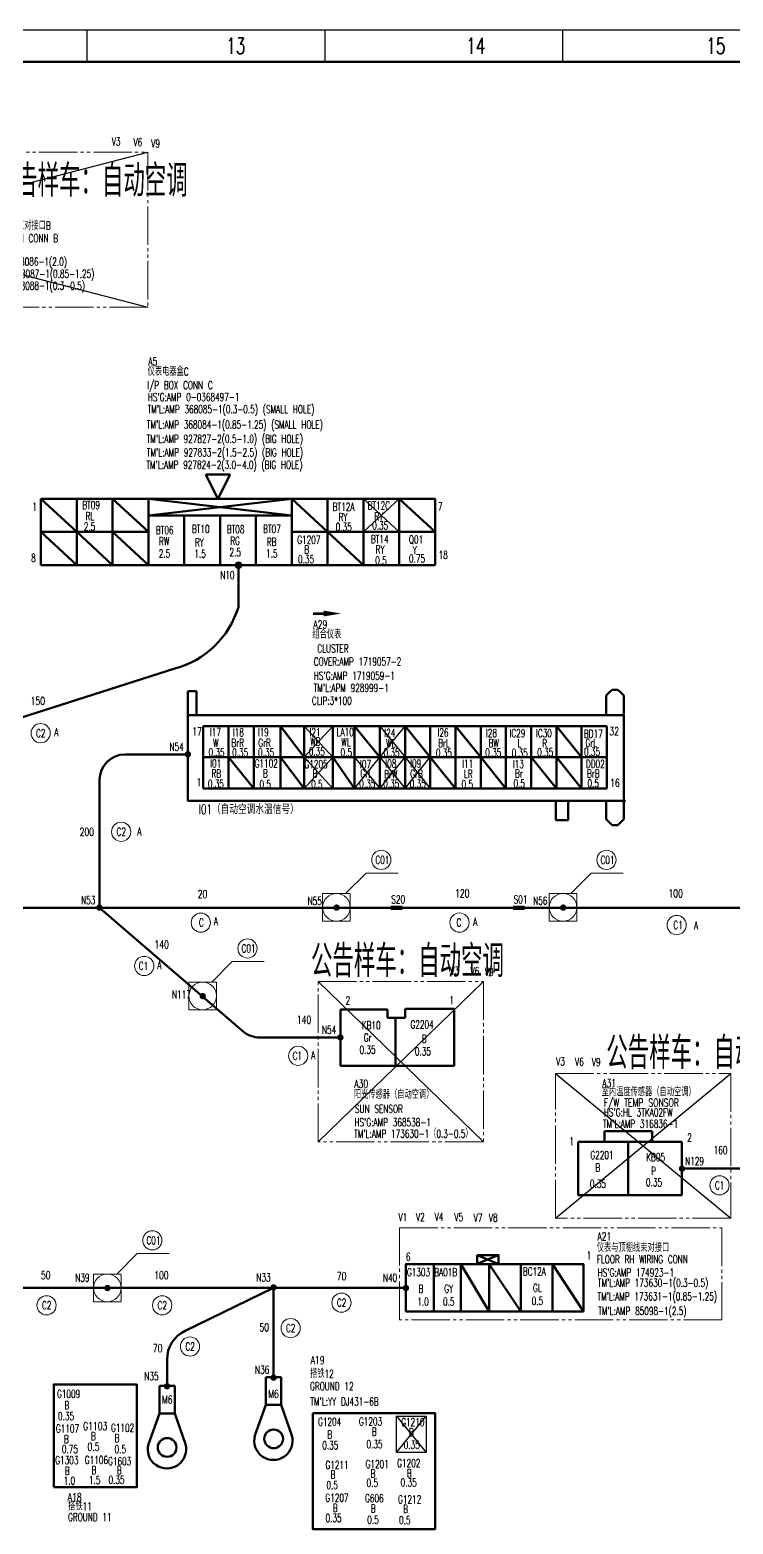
# Model space of a CAD drawing. Header units: millimetres. Extents: x 2201 to 4580, y 154 to 995.
# Drawn here: x 3075 to 3294.8, y 528.1 to 994.9 of the extents above; entities that cross this region are included whole.
import ezdxf
from ezdxf.enums import TextEntityAlignment as Align

# ---------------------------------------------------------------- set-up
doc = ezdxf.new("R2010")
doc.units = ezdxf.units.MM
doc.linetypes.add('PHANTOM', pattern=[17, 12, -1, 1, -1, 1, -1])
for name, color, linetype, lineweight in [('0Filament', 7, 'Continuous', 20), ('2FRAME', 2, 'Continuous', 70), ('4CONTOUR', 4, 'Continuous', 50), ('5PHANTOM', 6, 'PHANTOM', 20)]:
    doc.layers.add(name, color=color, linetype=linetype, lineweight=lineweight)
doc.layers.add('2FRAM', color=2, linetype='Continuous')
doc.styles.add('HZ', font='TXT', dxfattribs={"width": 0.7, "height": 4, "bigfont": 'HZTXT'})

msp = doc.modelspace()

# ---------------------------------------------------------------- hatches: boundary and pattern name
at = {"layer": '0Filament'}
h = msp.add_hatch(color=256, dxfattribs=at)
edge = h.paths.add_edge_path()
edge.add_arc((3140.22, 827.66), 1, 0, 360)
for points in [[(3166.89, 812.89), (3163.48, 812.89), (3163.48, 812.11), (3166.89, 812.11)], [(3187.77, 721.26), (3191.46, 721.26), (3191.46, 719.95), (3187.77, 719.95)], [(3226.01, 721.26), (3229.7, 721.26), (3229.7, 719.95), (3226.01, 719.95)]]:
    msp.add_hatch(color=256, dxfattribs=at).paths.add_polyline_path(points)
h = msp.add_hatch(color=256, dxfattribs=at)
edge = h.paths.add_edge_path()
edge.add_arc((3124.41, 768.57), 1, 0, 360)
h = msp.add_hatch(color=256, dxfattribs=at)
edge = h.paths.add_edge_path()
edge.add_arc((3096.79, 720.68), 1, 0, 360)
h = msp.add_hatch(color=256, dxfattribs=at)
edge = h.paths.add_edge_path()
edge.add_arc((3170.88, 720.68), 1, 0, 360)
h = msp.add_hatch(color=256, dxfattribs=at)
edge = h.paths.add_edge_path()
edge.add_arc((3241.7, 720.68), 1, 0, 360)
h = msp.add_hatch(color=256, dxfattribs=at)
edge = h.paths.add_edge_path()
edge.add_arc((3129.06, 693.02), 1, 0, 360)
h = msp.add_hatch(color=256, dxfattribs=at)
edge = h.paths.add_edge_path()
edge.add_arc((3172.08, 680.11), 1, 0, 360)
h = msp.add_hatch(color=256, dxfattribs=at)
edge = h.paths.add_edge_path()
edge.add_arc((3278.83, 639.12), 1, 0, 360)
h = msp.add_hatch(color=256, dxfattribs=at)
edge = h.paths.add_edge_path()
edge.add_arc((3099.28, 601.82), 1, 0, 360)
h = msp.add_hatch(color=256, dxfattribs=at)
edge = h.paths.add_edge_path()
edge.add_arc((3151.19, 602.03), 1, 0, 360)
h = msp.add_hatch(color=256, dxfattribs=at)
edge = h.paths.add_edge_path()
edge.add_arc((3192.54, 601.82), 1, 0, 360)
h = msp.add_hatch(color=256, dxfattribs=at)
edge = h.paths.add_edge_path()
edge.add_arc((3151.18, 573.83), 1, 180, 540)
h = msp.add_hatch(color=256, dxfattribs=at)
edge = h.paths.add_edge_path()
edge.add_arc((3117.89, 571.15), 1, 180, 540)

# ---------------------------------------------------------------- linework, layer by layer
for p, q in [((2201.11, 994.87), (3390.11, 994.87)), ((3092.86, 994.87), (3092.86, 984.87)), ((3167.17, 994.87), (3167.17, 984.87)), ((3241.48, 994.87), (3241.48, 984.87))]:
    msp.add_line(p, q)
for p, q in [((3166.89, 812.8), (3166.89, 812.8)), ((3166.89, 812.8), (3166.89, 812.05)), ((3166.89, 812.05), (3166.89, 812.8)), ((3166.89, 812.05), (3166.89, 812.05)), ((3173.72, 725.07), (3180.1, 731.45)), ((3180.1, 731.45), (3190.1, 731.45)), ((3244.08, 725.07), (3250.47, 731.45)), ((3250.47, 731.45), (3260.47, 731.45)), ((3166.52, 716.43), (3166.52, 725.07)), ((3166.52, 725.07), (3175.16, 725.07)), ((3175.16, 725.07), (3175.16, 716.43)), ((3237.34, 716.43), (3237.34, 725.07)), ((3237.34, 725.07), (3245.98, 725.07)), ((3245.98, 725.07), (3245.98, 716.43)), ((3175.16, 716.43), (3166.52, 716.43)), ((3245.98, 716.43), (3237.34, 716.43)), ((3131.9, 697.41), (3138.28, 703.79)), ((3138.28, 703.79), (3148.28, 703.79)), ((3124.7, 688.77), (3124.7, 697.41)), ((3124.7, 697.41), (3133.34, 697.41)), ((3133.34, 697.41), (3133.34, 688.77)), ((3133.34, 688.77), (3124.7, 688.77)), ((3102.19, 606.21), (3108.58, 612.6)), ((3108.58, 612.6), (3118.58, 612.6)), ((3094.92, 597.57), (3094.92, 606.21)), ((3094.92, 606.21), (3103.56, 606.21)), ((3103.56, 606.21), (3103.56, 597.57)), ((3103.56, 597.57), (3094.92, 597.57))]:
    msp.add_line(p, q, dxfattribs=at)
for centre, radius in [((3140.22, 827.66), 1), ((3140.22, 827.66), 1), ((3078.41, 775.17), 3), ((3103.57, 744.37), 3), ((3184.85, 735.57), 3), ((3255.21, 735.57), 3), ((3170.84, 720.75), 4.32), ((3241.66, 720.75), 4.32), ((3128.46, 715.98), 3), ((3209.29, 715.99), 3), ((3277.16, 715.22), 3), ((3143.03, 707.91), 3), ((3110.79, 702.45), 3), ((3129.02, 693.09), 4.32), ((3158.89, 674.38), 3), ((3290.54, 633.91), 3), ((3113.32, 616.72), 3), ((3099.24, 601.89), 4.32), ((3080.27, 596.43), 3), ((3116.38, 596.43), 3), ((3172.41, 597.26), 3), ((3156.52, 589.31), 3), ((3125.09, 583.56), 3)]:
    msp.add_circle(centre, radius, dxfattribs=at)
msp.add_solid([(3166.89, 813.44), (3172.29, 812.54), (3166.89, 811.64)], dxfattribs=at)
at = {"layer": '2FRAM', "linetype": 'ByBlock', "lineweight": 50}
msp.add_line((2211.11, 984.87), (4569.11, 984.87), dxfattribs=at)
at = {"layer": '2FRAME', "color": 1, "lineweight": -2}
for p, q in [((2924.89, 956.69), (3111.92, 908.3)), ((2924.89, 908.3), (3111.92, 956.69)), ((3179.28, 848.37), (3190.48, 838.03)), ((3179.28, 838.03), (3190.48, 848.37)), ((3160.74, 777.38), (3169.75, 767.62)), ((3160.74, 767.62), (3169.75, 777.38)), ((3184.39, 777.38), (3192.28, 767.62)), ((3184.39, 767.62), (3192.28, 777.38)), ((3160.74, 767.62), (3169.75, 757.86)), ((3160.74, 757.86), (3169.75, 767.62)), ((3176.51, 767.62), (3184.39, 757.86)), ((3176.51, 757.86), (3184.39, 767.62)), ((3184.39, 767.62), (3192.28, 757.86)), ((3184.39, 757.86), (3192.28, 767.62)), ((3192.28, 767.62), (3200.16, 757.86)), ((3192.28, 757.86), (3200.16, 767.62)), ((3165.14, 697.57), (3216.76, 647.51)), ((3165.14, 647.51), (3216.76, 697.57)), ((3239.28, 668.89), (3294.07, 623.65)), ((3239.28, 623.65), (3294.07, 668.89)), ((3189.64, 561.81), (3198.91, 550.45)), ((3189.64, 550.45), (3198.91, 561.81))]:
    msp.add_line(p, q, dxfattribs=at)
msp.add_lwpolyline([(3189.64, 561.81), (3198.91, 561.81), (3198.91, 550.45), (3189.64, 550.45)], close=True, dxfattribs=at)
at = {"layer": '4CONTOUR'}
for p, q in [((3129.98, 856.02), (3133.81, 848.37)), ((3129.98, 856.02), (3137.64, 856.02)), ((3133.81, 848.37), (3137.63, 856.02)), ((3078.48, 848.37), (3201.68, 848.37)), ((3078.48, 827.69), (3078.48, 848.37)), ((3078.48, 848.37), (3089.68, 838.03)), ((3089.68, 827.69), (3089.68, 848.37)), ((3100.88, 827.69), (3100.88, 848.37)), ((3100.88, 848.37), (3112.08, 838.03)), ((3156.88, 843.2), (3112.08, 848.37)), ((3112.08, 843.2), (3156.88, 848.37)), ((3112.08, 827.69), (3112.08, 848.37)), ((3156.88, 827.69), (3156.88, 848.37)), ((3156.88, 848.37), (3168.08, 838.03)), ((3168.08, 827.69), (3168.08, 848.37)), ((3179.28, 827.69), (3179.28, 848.37)), ((3190.48, 827.69), (3190.48, 848.37)), ((3190.48, 848.37), (3201.68, 838.03)), ((3201.68, 827.69), (3201.68, 848.37)), ((3078.48, 840.91), (3078.48, 835.15)), ((3112.08, 843.2), (3156.88, 843.2)), ((3123.28, 827.69), (3123.28, 843.2)), ((3134.48, 827.69), (3134.48, 843.2)), ((3145.68, 827.69), (3145.68, 843.2)), ((3078.48, 838.03), (3112.08, 838.03)), ((3078.48, 838.03), (3089.68, 827.69)), ((3089.68, 838.03), (3100.88, 827.69)), ((3100.88, 838.03), (3112.08, 827.69)), ((3156.88, 838.03), (3201.68, 838.03)), ((3168.08, 838.03), (3179.28, 827.69)), ((3078.48, 827.69), (3201.68, 827.69)), ((3140.21, 827.72), (3140.21, 814.57)), ((2885.64, 720.64), (3120.36, 795.36)), ((3124.36, 788.33), (3127.12, 788.33)), ((3124.36, 780.9), (3124.36, 788.33)), ((3127.12, 788.33), (3127.12, 780.9)), ((3255.17, 786.92), (3256.08, 787.83)), ((3255.17, 781.09), (3255.17, 786.92)), ((3256.08, 787.83), (3256.99, 788.74)), ((3256.99, 788.74), (3258.81, 788.74)), ((3258.81, 788.74), (3259.72, 787.83)), ((3259.72, 787.83), (3260.63, 786.92)), ((3260.63, 781.09), (3260.63, 786.92)), ((3260.6, 780.84), (3124.35, 780.84)), ((3124.42, 756.17), (3124.42, 780.9)), ((3260.67, 753.93), (3260.67, 780.9)), ((3137.09, 777.38), (3129.21, 777.38)), ((3129.21, 767.62), (3129.21, 777.38)), ((3144.98, 777.38), (3137.09, 777.38)), ((3137.09, 767.62), (3137.09, 777.38)), ((3137.09, 767.62), (3137.09, 777.38)), ((3152.86, 777.38), (3144.98, 777.38)), ((3144.98, 767.62), (3144.98, 777.38)), ((3144.98, 767.62), (3144.98, 777.38)), ((3160.74, 777.38), (3152.86, 777.38)), ((3153.39, 767.62), (3153.39, 777.38)), ((3153.39, 767.62), (3153.39, 777.38)), ((3153.39, 777.38), (3160.74, 767.62)), ((3168.63, 777.38), (3160.74, 777.38)), ((3160.74, 767.62), (3160.74, 777.38)), ((3160.74, 767.62), (3160.74, 777.38)), ((3176.51, 777.38), (3168.63, 777.38)), ((3169.75, 767.62), (3169.75, 777.38)), ((3169.75, 767.62), (3169.75, 777.38)), ((3184.39, 777.38), (3176.51, 777.38)), ((3176.51, 767.62), (3176.51, 777.38)), ((3176.51, 767.62), (3176.51, 777.38)), ((3176.51, 777.38), (3184.39, 767.62)), ((3192.28, 777.38), (3184.39, 777.38)), ((3184.39, 767.62), (3184.39, 777.38)), ((3184.39, 767.62), (3184.39, 777.38)), ((3200.16, 777.38), (3192.28, 777.38)), ((3192.28, 767.62), (3192.28, 777.38)), ((3192.28, 767.62), (3192.28, 777.38)), ((3192.28, 777.38), (3200.16, 767.62)), ((3208.04, 777.38), (3200.16, 777.38)), ((3200.16, 767.62), (3200.16, 777.38)), ((3200.16, 767.62), (3200.16, 777.38)), ((3215.92, 777.38), (3208.04, 777.38)), ((3208.04, 767.62), (3208.04, 777.38)), ((3208.04, 767.62), (3208.04, 777.38)), ((3208.04, 777.38), (3215.92, 767.62)), ((3223.81, 777.38), (3215.92, 777.38)), ((3215.92, 767.62), (3215.92, 777.38)), ((3215.92, 767.62), (3215.92, 777.38)), ((3231.69, 777.38), (3223.81, 777.38)), ((3223.81, 767.62), (3223.81, 777.38)), ((3223.81, 767.62), (3223.81, 777.38)), ((3239.57, 777.38), (3231.69, 777.38)), ((3231.69, 767.62), (3231.69, 777.38)), ((3231.69, 767.62), (3231.69, 777.38)), ((3247.46, 777.38), (3239.57, 777.38)), ((3239.57, 767.62), (3239.57, 777.38)), ((3239.57, 767.62), (3239.57, 777.38)), ((3239.57, 777.38), (3247.46, 767.62)), ((3255.34, 777.38), (3247.46, 777.38)), ((3247.46, 767.62), (3247.46, 777.38)), ((3247.46, 767.62), (3247.46, 777.38)), ((3255.34, 767.62), (3255.34, 777.38)), ((3104.81, 768.54), (3124.42, 768.54)), ((3137.09, 767.62), (3129.21, 767.62)), ((3137.09, 767.62), (3129.21, 767.62)), ((3129.21, 757.86), (3129.21, 767.62)), ((3144.98, 767.62), (3137.09, 767.62)), ((3144.98, 767.62), (3137.09, 767.62)), ((3137.09, 757.86), (3137.09, 767.62)), ((3137.09, 757.86), (3137.09, 767.62)), ((3137.09, 767.62), (3144.98, 757.86)), ((3152.86, 767.62), (3144.98, 767.62)), ((3152.86, 767.62), (3144.98, 767.62)), ((3144.98, 757.86), (3144.98, 767.62)), ((3144.98, 757.86), (3144.98, 767.62)), ((3160.74, 767.62), (3152.86, 767.62)), ((3160.74, 767.62), (3152.86, 767.62)), ((3153.39, 757.86), (3153.39, 767.62)), ((3153.39, 757.86), (3153.39, 767.62)), ((3153.39, 767.62), (3160.74, 757.86)), ((3168.63, 767.62), (3160.74, 767.62)), ((3168.63, 767.62), (3160.74, 767.62)), ((3160.74, 757.86), (3160.74, 767.62)), ((3160.74, 757.86), (3160.74, 767.62)), ((3176.51, 767.62), (3168.63, 767.62)), ((3176.51, 767.62), (3168.63, 767.62)), ((3169.75, 757.86), (3169.75, 767.62)), ((3169.75, 757.86), (3169.75, 767.62)), ((3169.75, 767.62), (3176.51, 757.86)), ((3184.39, 767.62), (3176.51, 767.62)), ((3184.39, 767.62), (3176.51, 767.62)), ((3176.51, 757.86), (3176.51, 767.62)), ((3176.51, 757.86), (3176.51, 767.62)), ((3192.28, 767.62), (3184.39, 767.62)), ((3192.28, 767.62), (3184.39, 767.62)), ((3184.39, 757.86), (3184.39, 767.62)), ((3184.39, 757.86), (3184.39, 767.62)), ((3200.16, 767.62), (3192.28, 767.62)), ((3200.16, 767.62), (3192.28, 767.62)), ((3192.28, 757.86), (3192.28, 767.62)), ((3192.28, 757.86), (3192.28, 767.62)), ((3208.04, 767.62), (3200.16, 767.62)), ((3208.04, 767.62), (3200.16, 767.62)), ((3200.16, 757.86), (3200.16, 767.62)), ((3200.16, 757.86), (3200.16, 767.62)), ((3200.16, 767.62), (3208.04, 757.86)), ((3215.92, 767.62), (3208.04, 767.62)), ((3215.92, 767.62), (3208.04, 767.62)), ((3208.04, 757.86), (3208.04, 767.62)), ((3208.04, 757.86), (3208.04, 767.62)), ((3223.81, 767.62), (3215.92, 767.62)), ((3223.81, 767.62), (3215.92, 767.62)), ((3215.92, 757.86), (3215.92, 767.62)), ((3215.92, 757.86), (3215.92, 767.62)), ((3215.92, 767.62), (3223.81, 757.86)), ((3231.69, 767.62), (3223.81, 767.62)), ((3231.69, 767.62), (3223.81, 767.62)), ((3223.81, 757.86), (3223.81, 767.62)), ((3223.81, 757.86), (3223.81, 767.62)), ((3239.57, 767.62), (3231.69, 767.62)), ((3239.57, 767.62), (3231.69, 767.62)), ((3231.69, 757.86), (3231.69, 767.62)), ((3231.69, 757.86), (3231.69, 767.62)), ((3231.69, 767.62), (3239.57, 757.86)), ((3247.46, 767.62), (3239.57, 767.62)), ((3247.46, 767.62), (3239.57, 767.62)), ((3239.57, 757.86), (3239.57, 767.62)), ((3239.57, 757.86), (3239.57, 767.62)), ((3239.57, 767.62), (3247.46, 757.86)), ((3255.34, 767.62), (3247.46, 767.62)), ((3255.34, 767.62), (3247.46, 767.62)), ((3247.46, 757.86), (3247.46, 767.62)), ((3247.46, 757.86), (3247.46, 767.62)), ((3255.34, 757.86), (3255.34, 767.62)), ((3096.81, 720.65), (3096.81, 760.54)), ((3137.09, 757.86), (3129.21, 757.86)), ((3144.98, 757.86), (3137.09, 757.86)), ((3152.86, 757.86), (3144.98, 757.86)), ((3160.74, 757.86), (3152.86, 757.86)), ((3168.63, 757.86), (3160.74, 757.86)), ((3176.51, 757.86), (3168.63, 757.86)), ((3184.39, 757.86), (3176.51, 757.86)), ((3192.28, 757.86), (3184.39, 757.86)), ((3200.16, 757.86), (3192.28, 757.86)), ((3208.04, 757.86), (3200.16, 757.86)), ((3215.92, 757.86), (3208.04, 757.86)), ((3223.81, 757.86), (3215.92, 757.86)), ((3231.69, 757.86), (3223.81, 757.86)), ((3239.57, 757.86), (3231.69, 757.86)), ((3247.46, 757.86), (3239.57, 757.86)), ((3255.34, 757.86), (3247.46, 757.86)), ((3124.42, 756.17), (3124.43, 753.97)), ((3124.48, 754.03), (3261.16, 754.03)), ((3239.43, 748), (3239.43, 754.12)), ((3243.25, 754.12), (3243.25, 748)), ((3255.17, 754.12), (3255.17, 748.29)), ((3260.63, 754.12), (3260.63, 748.29)), ((3243.25, 748), (3239.43, 748)), ((3255.17, 748.29), (3256.08, 747.38)), ((3256.08, 747.38), (3256.99, 746.47)), ((3258.81, 746.47), (3259.72, 747.38)), ((3259.72, 747.38), (3260.63, 748.29)), ((3256.99, 746.47), (3258.81, 746.47)), ((2493.14, 720.65), (4099.57, 720.65)), ((3096.81, 720.65), (3141.69, 682.02)), ((3172.09, 671.27), (3172.09, 688.89)), ((3172.13, 688.85), (3186.83, 688.85)), ((3186.83, 688.85), (3186.83, 686.28)), ((3186.83, 686.28), (3192.27, 686.28)), ((3192.27, 686.28), (3192.27, 689.06)), ((3192.27, 689.06), (3207.74, 689.06)), ((3207.6, 688.89), (3207.6, 671.27)), ((3189.34, 686.1), (3189.34, 671.39)), ((3146.9, 680.08), (3172.09, 680.08)), ((3207.6, 671.27), (3172.09, 671.27)), ((3254.55, 647.46), (3254.55, 650.81)), ((3254.55, 650.81), (3269.45, 650.81)), ((3269.45, 650.81), (3269.45, 647.46)), ((3246.39, 647.46), (3278.79, 647.46)), ((3246.39, 630.87), (3246.39, 647.46)), ((3262.02, 647.45), (3262.02, 630.83)), ((3278.79, 647.46), (3278.79, 630.87)), ((3278.79, 639.16), (3308.02, 639.16)), ((3278.79, 630.87), (3246.39, 630.87)), ((3214.8, 609.36), (3221.38, 612.08)), ((3214.8, 612.05), (3221.57, 609.25)), ((3201.31, 609.31), (3201.31, 594.47)), ((3209.72, 609.32), (3209.72, 594.47)), ((3209.72, 609.32), (3218.61, 594.47)), ((3218.61, 609.32), (3218.61, 594.47)), ((3218.61, 609.32), (3228.46, 594.47)), ((3228.46, 609.32), (3228.46, 594.47)), ((3238.33, 609.32), (3238.33, 594.47)), ((3238.33, 609.32), (3247.99, 594.47)), ((3011.09, 601.89), (3192.57, 601.89)), ((3123.54, 588.48), (3151.19, 601.89)), ((3151.19, 601.89), (3151.19, 573.96)), ((3192.57, 594.47), (3247.99, 594.47)), ((3117.9, 571.28), (3117.9, 579.48)), ((3120.31, 571.28), (3115.5, 571.28)), ((3115.5, 571.28), (3115.5, 562.65)), ((3115.5, 571.28), (3120.31, 571.28)), ((3120.31, 571.28), (3120.31, 562.65)), ((3153.6, 573.96), (3148.79, 573.96)), ((3148.79, 573.96), (3148.79, 565.33)), ((3148.79, 573.96), (3153.6, 573.96)), ((3153.6, 573.96), (3153.6, 565.33)), ((3145.39, 555.77), (3148.79, 565.33)), ((3153.6, 565.33), (3148.79, 565.33)), ((3153.6, 565.33), (3156.93, 555.73)), ((3112.1, 553.08), (3115.5, 562.65)), ((3120.31, 562.65), (3115.5, 562.65)), ((3120.31, 562.65), (3123.64, 553.05))]:
    msp.add_line(p, q, dxfattribs=at)
for points in [[(3214.8, 612.1), (3221.5, 612.1), (3221.5, 609.3), (3214.8, 609.3)], [(3082.53, 539.6), (3108.44, 539.6), (3108.44, 571.72), (3082.53, 571.72)], [(3163.43, 562.77), (3201.67, 562.77), (3201.67, 526.55), (3163.43, 526.55)]]:
    msp.add_lwpolyline(points, close=True, dxfattribs=at)
msp.add_lwpolyline([(3192.57, 594.47), (3192.57, 609.32), (3247.99, 609.32), (3247.99, 594.47)], dxfattribs=at)
for centre in [(3151.22, 554.71), (3117.93, 552.03)]:
    msp.add_circle(centre, 2.93, dxfattribs=at)
for centre, radius, start, end in [((3113, 822.83), 28.44, 284.9967, 343.1131), ((3104.81, 760.54), 8, 90, 180), ((3146.9, 688.08), 8, 229.2762, 270), ((3127.9, 579.48), 10, 115.8745, 180), ((3151.15, 554.13), 6, 164.1544, 15.5029), ((3117.87, 551.45), 6, 164.1544, 15.5029)]:
    msp.add_arc(centre, radius, start, end, dxfattribs=at)
at = {"layer": '5PHANTOM'}
for points in [[(2924.89, 956.69), (3111.92, 956.69), (3111.92, 908.3), (2924.89, 908.3)], [(3165.14, 697.57), (3216.76, 697.57), (3216.76, 647.51), (3165.14, 647.51)], [(3239.28, 668.89), (3294.07, 668.89), (3294.07, 623.65), (3239.28, 623.65)], [(3190.54, 620.62), (3291.3, 620.62), (3291.3, 591.9), (3190.54, 591.9)]]:
    msp.add_lwpolyline(points, close=True, dxfattribs=at)

# ---------------------------------------------------------------- texts
at = {"lineweight": -2, "style": 'HZ', "width": 0.7}
for s, p in [('13', (3136.39, 987.36)), ('14', (3211.39, 987.36)), ('15', (3286.39, 987.36))]:
    msp.add_text(s, height=5, dxfattribs=at).set_placement(p)
at = {"layer": '0Filament', "style": 'HZ', "width": 0.67}
for s, p in [('V3', (3100.64, 958.77)), ('V6', (3107.41, 958.53)), ('V9', (3112.97, 958.14)), ('仪表与前舱线束对接口B', (3057.44, 932.46)), ('F/ROOM W/H CONN B', (3057.5, 928.53)), ("TM'L:AMP 368086-1(2.0)", (3057.57, 921.22)), ("TM'L:AMP 368087-1(0.85-1.25)", (3057.83, 917.42)), ("TM'L:AMP 368088-1(0.3-0.5) ", (3057.74, 913.71)), ('N10', (3134.55, 823.3)), ('组合仪表', (3163.32, 804.75)), ('C2', (3076.97, 773.92)), ('A', (3082.7, 774.24)), ('I21', (3162.44, 774.19)), ('N54', (3118.66, 769.67)), ('0.35', (3162.19, 768.16)), ('WB', (3162.65, 771.28)), ('I07', (3178.2, 764.26)), ('I08', (3186.12, 764.41)), ('I09', (3193.89, 764.41)), ('GrL', (3178.32, 761.34)), ('BrW', (3185.74, 761.16)), ('GrB', (3193.89, 761.22)), ('0.35', (3177.97, 758.12)), ('0.35', (3185.45, 758.14)), ('0.35', (3193.72, 758.14)), ('C2', (3102.13, 743.13)), ('A', (3108.62, 743.22)), ('C01', (3183, 734.34)), ('C01', (3253.37, 734.34)), ('N53', (3091.05, 721.78)), ('N55', (3161.83, 721.5)), ('S20', (3187.98, 721.97)), ('S01', (3226.22, 721.97)), ('N56', (3232.3, 721.59)), ('C', (3127.86, 714.75)), ('A', (3132.54, 715.17)), ('C', (3208.35, 714.75)), ('A', (3213.57, 714.98)), ('C1', (3276.12, 713.99)), ('A', (3282.58, 713.87)), ('C01', (3141.18, 706.68)), ('C1', (3109.05, 701.21)), ('A', (3114.86, 701.44)), ('V3', (3206.43, 699.71)), ('V6', (3212.74, 699.57)), ('V9', (3217.26, 699.33)), ('N117', (3119.48, 692.24)), ('2', (3173.69, 690.39)), ('1', (3206.11, 690.47)), ('N54', (3166.33, 681.21)), ('C1', (3157.15, 673.14)), ('A', (3162.96, 673.37)), ('V3', (3239.51, 671.36)), ('V6', (3245.4, 671.27)), ('V9', (3250.65, 671.16)), ('阳光传感器（自动空调）', (3176.29, 661)), ('室内温度传感器（自动空调）', (3253.72, 661.79)), ("HS'G:AMP 368538-1", (3176.46, 652.35)), ("TM'L:AMP 316836-1", (3254.14, 651.89)), ("HS'G:HL 3TKA02FW", (3254.38, 655.46)), ("TM'L:AMP 173630-1（0.3-0.5）", (3176.36, 648.79)), ('1', (3243.61, 646.4)), ('2', (3280.46, 647.58)), ('160', (3288.73, 643.66)), ('N129', (3279.79, 640.22)), ('C1', (3289.1, 632.66)), ('V1', (3190.26, 622.71)), ('V2', (3195.72, 622.77)), ('V4', (3201.54, 622.82)), ('V5', (3207.68, 622.69)), ('V7', (3213.73, 622.55)), ('V8', (3218.47, 622.56)), ('C01', (3111.47, 615.48)), ('仪表与顶棚线束对接口', (3252.19, 613.14)), ('FLOOR RH WIRING CONN', (3252.19, 609.55)), ("HS'G:AMP 174923-1", (3252.45, 605.42)), ('N39', (3089.24, 603.81)), ('N33', (3145.83, 603.89)), ('N40', (3185.38, 603.81)), ("TM'L:AMP 173630-1(0.3-0.5)", (3252.51, 602.21)), ('C2', (3078.83, 595.18)), ('C2', (3114.95, 595.18)), ('C2', (3170.97, 596.02)), ("TM'L:AMP 173631-1(0.85-1.25)", (3252.4, 597.98)), ("TM'L:AMP 85098-1(2.5)", (3252.62, 593.41)), ('C2', (3155.08, 588.07)), ('C2', (3123.65, 582.32)), ('N35', (3110.82, 573.02)), ('N36', (3145.41, 575.06)), ('搭铁12', (3162.62, 573.79)), ("TM'L:YY DJ431-6B", (3162.66, 565.1)), ('搭铁11', (3087, 532.38))]:
    msp.add_text(s, height=2.5, dxfattribs=at).set_placement(p)
at = {"layer": '0Filament', "color": 1, "style": 'HZ', "width": 0.67}
for s, height, p in [('公告样车：自动空调', 10, (3064.07, 942.76)), ('I01（自动空调水温信号）', 3, (3127.81, 749.89)), ('公告样车：自动空调', 10, (3162.89, 698.97)), ('公告样车：自动空调', 10, (3255.16, 670.29))]:
    msp.add_text(s, height=height, dxfattribs=at).set_placement(p)
at = {"layer": '0Filament', "lineweight": -2, "style": 'HZ', "width": 0.7}
for s, p in [('A5', (3112.03, 890.03)), ('A29', (3163.64, 807.88)), ('150', (3075.29, 783.97)), ('17', (3125.8, 774.49)), ('32', (3256.12, 774.52)), ('1', (3127.1, 758.6)), ('16', (3256.33, 758.39)), ('200', (3090.6, 743.08)), ('20', (3127.5, 723.65)), ('120', (3207.9, 723.87)), ('100', (3274.58, 723.87)), ('140', (3113.97, 707.9)), ('140', (3158.45, 684.41)), ('A30', (3176.4, 664.38)), ('A31', (3253.88, 664.61)), ('F/W TEMP SONSOR', (3254.38, 658.5)), ('A21', (3252.39, 616.7)), ('50', (3078.52, 604.58)), ('100', (3113.9, 604.58)), ('70', (3170.98, 604.26)), ('50', (3146.78, 588.29)), ('70', (3113.47, 581.79)), ('A19', (3162.79, 578.04)), ('M6', (3149.53, 567.53)), ('M6', (3116.32, 565.73)), ('A18', (3086.87, 535.24))]:
    msp.add_text(s, height=2.5, dxfattribs=at).set_placement(p)
at = {"layer": '0Filament', "style": 'HZ', "width": 0.67}
for s, p in [('仪表电器盒C', (3111.85, 889.35)), ('I/P BOX CONN C', (3111.76, 885.13)), ("TM'L:AMP 368085-1(0.3-0.5) (SMALL HOLE)", (3111.81, 877.6)), ("HS'G:AMP 0-0368497-1", (3111.89, 881.41)), ("TM'L:AMP 368084-1(0.85-1.25) (SMALL HOLE)", (3111.59, 872.82)), ("TM'L:AMP 927827-2(0.5-1.0) (BIG HOLE)", (3111.54, 868.36)), ("TM'L:AMP 927833-2(1.5-2.5) (BIG HOLE)", (3111.59, 864.12)), ("TM'L:AMP 927824-2(3.0-4.0) (BIG HOLE)", (3111.42, 860.28)), ('1', (3075.84, 847.16)), ('7', (3202.58, 847.21)), ('8', (3075.43, 831.16)), ('18', (3202.76, 832.13)), ('COVER:AMP 1719057-2', (3163.76, 798.78)), ("HS'G:AMP 1719059-1", (3163.78, 794.36)), ("TM'L:APM 928999-1", (3163.73, 790.56)), ('CLIP:3*100', (3163.19, 786.56)), ('6', (3192.55, 612.84)), ('1', (3249.06, 613.24)), ('GROUND 12', (3162.59, 572.39)), ('G1210', (3191.08, 561.2)), ('B', (3193.47, 558.05)), ('0.35', (3191.85, 554.1)), ('GROUND 11', (3086.97, 531.52))]:
    msp.add_text(s, height=2.5, dxfattribs=at).set_placement(p, align=Align.TOP_LEFT)
at = {"layer": '0Filament', "color": 3, "style": 'HZ', "width": 0.67}
for s, p in [('BT09', (3091.41, 845.17)), ('BT12A', (3169.66, 844.64)), ('2.5', (3091.91, 838.45)), ('RL', (3092.43, 841.75)), ('BT07', (3147.92, 837.74)), ('0.35', (3170.6, 838.33)), ('RY', (3171.5, 841.44)), ('BT06', (3114.41, 837.33)), ('RW', (3115.41, 833.88)), ('BT10', (3125.69, 837.7)), ('RY', (3126.61, 833.53)), ('BT08', (3136.57, 837.6)), ('RG', (3137.65, 834.03)), ('RB', (3149.07, 833.68)), ('G1207', (3158.59, 834.32)), ('BT14', (3181.62, 834.56)), ('Q01', (3193.49, 834.4)), ('2.5', (3115.32, 830.04)), ('1.5', (3126.43, 829.98)), ('2.5', (3137.42, 830.45)), ('1.5', (3148.84, 830.06)), ('B', (3160.83, 831.3)), ('RY', (3183.11, 831.29)), ('0.75', (3193.5, 828.47)), ('Y', (3194.68, 831.05)), ('0.35', (3158.85, 828.26)), ('0.5', (3182.96, 827.87)), ('I17', (3131.32, 774.2)), ('I18', (3138.48, 774.15)), ('I19', (3146.25, 774.22)), ('I26', (3202.43, 774.13)), ('I28', (3217.56, 773.96)), ('IC29', (3224.92, 773.92)), ('IC30', (3233.21, 773.9)), ('BD17', (3248.15, 773.76)), ('0.35', (3130.86, 767.93)), ('W', (3132.29, 770.88)), ('BrR', (3138.01, 770.92)), ('0.35', (3138.23, 767.91)), ('0.35', (3146.35, 767.88)), ('GrR', (3146.41, 770.91)), ('0.35', (3201.9, 767.75)), ('BrL', (3202.61, 770.82)), ('0.35', (3217.34, 767.86)), ('BW', (3218.35, 770.8)), ('0.35', (3225.59, 767.74)), ('L', (3227.39, 770.83)), ('0.35', (3233.57, 767.95)), ('R', (3235.15, 770.75)), ('0.35', (3248.21, 768.1)), ('GrL', (3248.64, 770.85)), ('G1102', (3145.28, 764.46)), ('I11', (3210.15, 764.36)), ('I13', (3225.94, 764.27)), ('B', (3147.85, 761.33)), ('LR', (3210.68, 761.22)), ('Br', (3226.65, 761.36)), ('0.5', (3146.78, 757.99)), ('0.5', (3209.94, 757.95)), ('0.5', (3226.16, 758.21)), ('G1009', (3083.52, 567.52)), ('B', (3085.84, 563.94)), ('0.35', (3083.83, 560.58)), ('G1107', (3083.18, 556.67)), ('B', (3085.68, 553.36)), ('G1102', (3100.39, 556.9)), ('0.75', (3085.04, 550.25)), ('0.5', (3101.51, 550.21)), ('G1603', (3099.47, 546.48)), ('B', (3102.22, 543.65)), ('G1211', (3167.4, 545.33)), ('G1201', (3179.95, 545.6)), ('G1202', (3189.81, 545.89)), ('0.35', (3099.6, 540.66)), ('0.5', (3167.71, 539.02)), ('B', (3168.98, 542.34)), ('0.5', (3180.26, 539.71)), ('B', (3181.53, 542.62)), ('0.35', (3190.9, 539.85)), ('B', (3192.84, 542.73)), ('G1207', (3167.37, 535.08)), ('G1212', (3190.09, 534.56)), ('B', (3169.72, 531.89)), ('B', (3191.67, 531.57)), ('0.35', (3167.44, 528.74)), ('0.5', (3190.4, 528.09))]:
    msp.add_text(s, height=2.5, dxfattribs=at).set_placement(p)
at = {"layer": '0Filament', "color": 0, "style": 'HZ', "width": 0.67}
for s, p in [('BT12C', (3180.56, 847.51)), ('0.35', (3182, 841.3)), ('RY', (3182.7, 844.13))]:
    msp.add_text(s, height=2.5, dxfattribs=at).set_placement(p, align=Align.TOP_LEFT)
at = {"layer": '0Filament', "style": 'HZ', "width": 0.67}
for s, p in [('CLUSTER ', (3170.5, 801.61)), ('SUN SENSOR', (3184.1, 657.79))]:
    msp.add_text(s, height=2.5, dxfattribs=at).set_placement(p, align=Align.MIDDLE)
at = {"layer": '0Filament', "color": 6, "style": 'HZ', "width": 0.67}
for s, p in [('LA10', (3170.88, 774.26)), ('0.5', (3172.12, 767.92)), ('WL', (3172.35, 771.11)), ('DD02', (3248.81, 764.32)), ('BrB', (3249.13, 761.29)), ('0.5', (3249.27, 758.26)), ('G606', (3179.77, 534.9)), ('B', (3181.57, 531.67)), ('0.5', (3180.46, 528.17))]:
    msp.add_text(s, height=2.5, dxfattribs=at).set_placement(p)
at = {"layer": '0Filament', "color": 0, "style": 'HZ', "width": 0.67}
for s, p in [('I24', (3185.81, 774.01)), ('0.35', (3185.53, 767.84)), ('WL', (3186.35, 770.84)), ('G1205', (3160.84, 764.25)), ('B', (3163.34, 761.3)), ('0.5', (3162.92, 758.01))]:
    msp.add_text(s, height=2.5, dxfattribs=at).set_placement(p)
at = {"layer": '0Filament', "color": 2, "style": 'HZ', "width": 0.67}
for s, p in [('I01', (3131.39, 764.47)), ('RB', (3131.79, 761.34)), ('0.35', (3130.65, 758.09)), ('KB10', (3178.77, 682.66)), ('G2204', (3193.98, 682.91)), ('0.35', (3178.07, 675.04)), ('Gr', (3179.38, 678.83)), ('0.35', (3195.36, 674.52)), ('B', (3197.51, 678.44)), ('G2201', (3250.19, 642.13)), ('B', (3251.74, 638.19)), ('KB05', (3267.64, 641.46)), ('P', (3269.19, 637.16)), ('0.35', (3250.03, 633.13)), ('0.35', (3267.56, 633.59))]:
    msp.add_text(s, height=2.5, dxfattribs=at).set_placement(p)
at = {"layer": '0Filament', "color": 3, "style": 'HZ', "width": 0.67}
for s, p in [('G1303', (3192.87, 608.02)), ('BA01B', (3201.38, 608.02)), ('BC12A', (3229.09, 608.24)), ('B', (3196.47, 602.88)), ('GY', (3204.53, 602.88)), ('GL', (3232.24, 603.1)), ('1.0', (3196.08, 598.84)), ('0.5', (3204.14, 598.84)), ('0.5', (3231.85, 599.06)), ('G1204', (3165.09, 561.3)), ('G1203', (3177.87, 561.38)), ('B', (3168.01, 557.33)), ('B', (3181.9, 558.21)), ('0.35', (3166.41, 553.94)), ('0.35', (3180.23, 554.27)), ('G1303', (3082.98, 549.33)), ('G1106', (3092.22, 549.37)), ('B', (3094.28, 546.21)), ('1.0', (3085.63, 542.9)), ('B', (3085.95, 545.96)), ('1.5', (3093.49, 543.1))]:
    msp.add_text(s, height=2.5, dxfattribs=at).set_placement(p, align=Align.TOP_LEFT)
at = {"layer": '0Filament', "color": 3, "lineweight": -2, "style": 'HZ', "width": 0.7}
for s, p in [('G1103', (3091.69, 557.45)), ('B', (3094.12, 554.32)), ('B', (3101.49, 553.71)), ('0.5', (3093.07, 550.99))]:
    msp.add_text(s, height=2.5, dxfattribs=at).set_placement(p)

doc.saveas('drawing.dxf')
